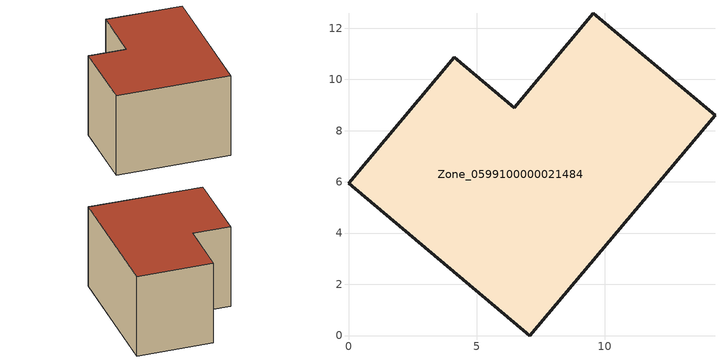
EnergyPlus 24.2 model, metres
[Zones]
Zone_0599100000021484
 floor ground (C_G): 7.07,0 0,5.95 4.13,10.86 6.47,8.89 9.56,12.57 14.31,8.59 z0
 wall outside (C_F): 0,5.95 7.07,0 14.31,8.59 9.56,12.57 6.47,8.89 4.13,10.86 0,5.95 z0:6.98
 roof outside (C_R): 4.13,10.86 0,5.95 7.07,0 14.31,8.59 9.56,12.57 6.47,8.89 z6.98
[BUILDING]
Pand.0599100000021484: North Axis=0; Terrain=City; Loads Convergence Tolerance Value=0.04; Temperature Convergence Tolerance Value=0.4; Solar Distribution=FullExterior; Maximum Number of Warmup Days=25; Minimum Number of Warmup Days=1
[Site:Location]
Rotterdam.The.Hague.AP_ZH_NLD Design_Conditions: Latitude=51.96; Longitude=4.45; Time Zone=1; Elevation=-4.5
[SITE:GROUNDTEMPERATURE:BUILDINGSURFACE]
18, 18, 18, 18, 18, 18, 18, 18, 18, 18, 18, 18
[MATERIAL] Thermal Absorptance=0.9; Solar Absorptance=0.7; Visible Absorptance=0.7
Name | Roughness | Thickness | Conductivity | Density | Specific Heat
G.TC.1946-1964 | MediumSmooth | 0.15 | 1 | 540 | 1210
F.TC.1946-1964 | Rough | 0.3 | 0.857143 | 1920 | 840
R.TC.1946-1964 | MediumRough | 0.2 | 0.235294 | 1500 | 1000
[CONSTRUCTION]
C_G: G.TC.1946-1964
C_F: F.TC.1946-1964
C_R: R.TC.1946-1964
[ZONE]
Zone_0599100000021484: Type=1; Multiplier=1; Ceiling Height=Autocalculate; Volume=Autocalculate; Floor Area=autocalculate; Part of Total Floor Area=Yes
[ZONEINFILTRATION:DESIGNFLOWRATE]
Infil_Zone_0599100000021484: Zone or ZoneList or Space or SpaceList=Zone_0599100000021484; Schedule=AlwaysOn; Design Flow Rate Calculation Method=Flow/Area; Flow Rate per Floor Area=0.003; Constant Term Coefficient=1; Temperature Term Coefficient=0; Velocity Term Coefficient=0; Velocity Squared Term Coefficient=0
[HVACTEMPLATE:ZONE:IDEALLOADSAIRSYSTEM]
Zone_0599100000021484: Maximum Heating Supply Air Temperature=50; Minimum Cooling Supply Air Temperature=13; Maximum Heating Supply Air Humidity Ratio=0.0156; Minimum Cooling Supply Air Humidity Ratio=0.0077; Heating Limit=NoLimit; Cooling Limit=NoLimit; Dehumidification Control Type=ConstantSensibleHeatRatio; Cooling Sensible Heat Ratio=0.7; Dehumidification Setpoint=60; Humidification Control Type=None; Humidification Setpoint=30; Outdoor Air Method=None; Outdoor Air Flow Rate per Person=0.00944; Outdoor Air Flow Rate per Zone Floor Area=0; Outdoor Air Flow Rate per Zone=0; Demand Controlled Ventilation Type=None; Outdoor Air Economizer Type=NoEconomizer; Heat Recovery Type=None; Sensible Heat Recovery Effectiveness=0.7; Latent Heat Recovery Effectiveness=0.65
[ZONECONTROL:THERMOSTAT]
ThermostatControl_Zone_0599100000021484: Zone or ZoneList=Zone_0599100000021484; Control Type Schedule=DualSetpointControlType; Control 1=Thermostat_Zone_0599100000021484; Temperature Difference Between Cutout And Setpoint=0
[THERMOSTATSETPOINT:DUALSETPOINT]
Thermostat_Zone_0599100000021484: Heating Setpoint Temperature Schedule=HeatingSetpoint_Zone_0599100000021484; Cooling Setpoint Temperature Schedule=CoolingSetpoint_Zone_0599100000021484
[SCHEDULE:COMPACT]
HeatingSetpoint_Zone_0599100000021484: Through: 12/31, For: AllDays, Until: 24:00, 21
CoolingSetpoint_Zone_0599100000021484: Through: 12/31, For: AllDays, Until: 24:00, 24
DualSetpointControlType: Through: 12/31, For: AllDays, Until: 24:00, 4
AlwaysOn: Through: 12/31, For: AllDays, Until: 24:00, 1
